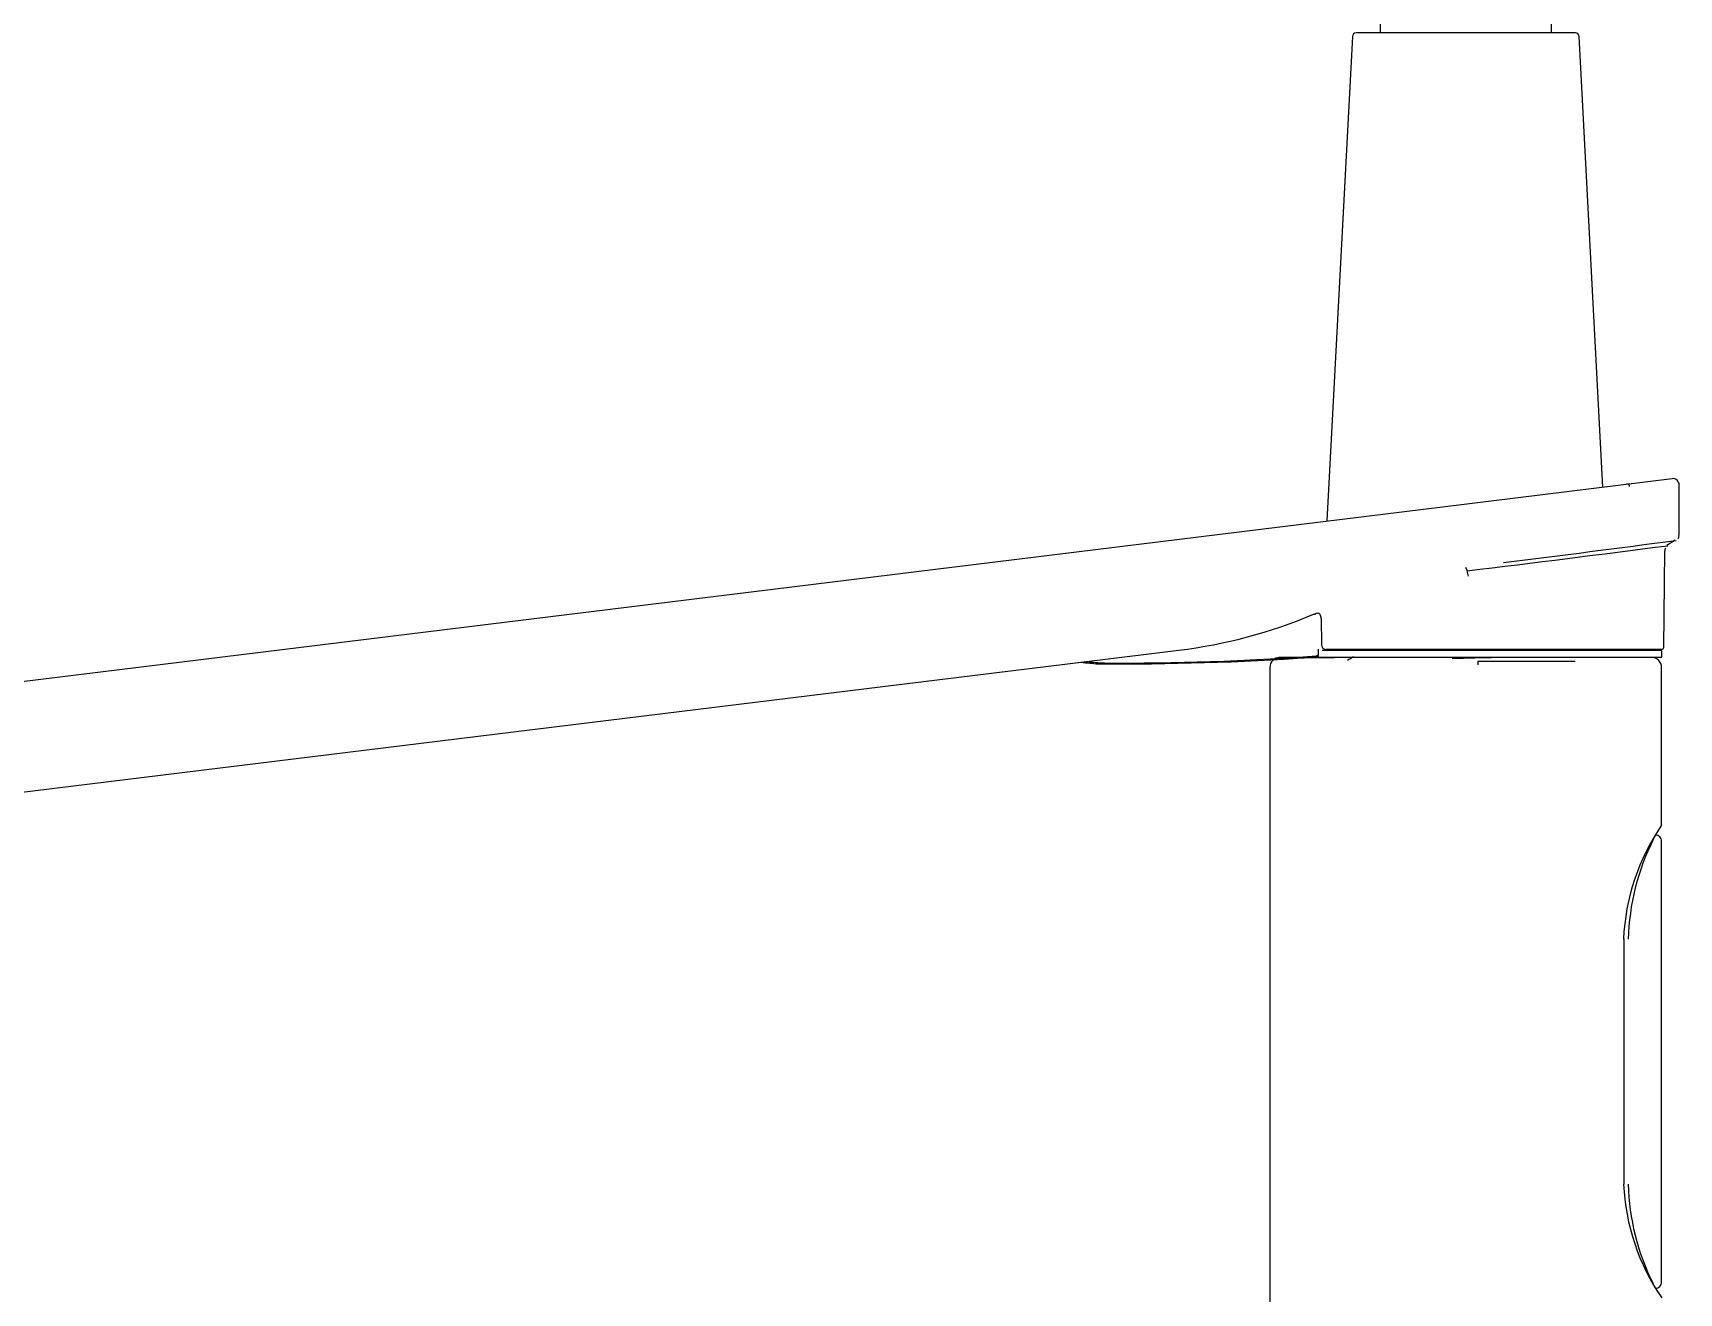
# Model space of a CAD drawing. Header units: millimetres. Extents: x 1617 to 5774, y 11446 to 13973.
# Drawn here: x 3748.9 to 3883.3, y 13426.4 to 13529.3 of the extents above; entities that cross this region are included whole.
import ezdxf

# ---------------------------------------------------------------- set-up
doc = ezdxf.new("R2010")
doc.units = ezdxf.units.MM
doc.layers.get('0').update_dxf_attribs({"color": 250})

# ---------------------------------------------------------------- blocks, each defined once
blk = doc.blocks.new('8')
at = {"linetype": 'Continuous'}
for p, q in [((3858.9, 13617.7), (3858.9, 13529.32)), ((3872.9, 13529.32), (3872.9, 13617.7)), ((3856.64, 13529.04), (3854.56, 13489.47)), ((3874.86, 13529.32), (3856.94, 13529.32)), ((3877.09, 13492.23), (3875.16, 13529.04)), ((3865.77, 13490.84), (3882.77, 13492.93)), ((3883.33, 13488.3), (3883.33, 13492.48)), ((3632.24, 13462.17), (3865.77, 13490.84)), ((3882.32, 13487.49), (3883.01, 13487.92)), ((3882.08, 13479.13), (3882.15, 13487.02)), ((3865.89, 13485.69), (3866.02, 13485.4)), ((3854.09, 13481.51), (3854.11, 13479.38)), ((3654.19, 13455.8), (3842.47, 13478.92)), ((3836.4, 13477.87), (3835.84, 13477.8)), ((3853.86, 13478.4), (3853.1, 13478.32)), ((3853.1, 13478.32), (3853.28, 13478.32)), ((3853.92, 13478.32), (3853.1, 13478.32)), ((3853.85, 13478.82), (3853.85, 13478.42)), ((3854.28, 13478.32), (3853.92, 13478.32)), ((3854.17, 13478.92), (3854.28, 13478.92)), ((3854.28, 13478.92), (3881.81, 13478.92)), ((3881.81, 13478.32), (3854.28, 13478.32)), ((3881.93, 13478.98), (3854.49, 13478.98)), ((3866.9, 13478.02), (3874.84, 13478.02)), ((3866.9, 13478.02), (3866.9, 13477.72)), ((3881.91, 13478.42), (3881.91, 13478.82)), ((3849.9, 13477.52), (3849.9, 13379.52)), ((3881.9, 13464.62), (3881.9, 13477.52)), ((3881.9, 13427.31), (3881.9, 13463.33)), ((3878.85, 13455.32), (3878.79, 13455.32)), ((3878.85, 13435.31), (3878.85, 13455.34))]:
    blk.add_line(p, q, dxfattribs=at)
for centre, radius, start, end in [((3856.94, 13529.02), 0.3, 90, 177), ((3874.86, 13529.02), 0.3, 3, 90), ((3882.83, 13492.43), 0.5, 358.4324, 97.0008), ((3879.08, 13492.28), 0.2, 358.6303, 97.0006), ((3573.36, 15889.08), 2421.43, 276.94189, 277.33236), ((3597.45, 15659.76), 2190.58, 277.1203, 277.49251), ((3882.53, 13487.06), 0.378, 148.2013, 185.8295), ((3882.91, 13488.27), 0.404, 321.3602, 4.1395), ((3859.65, 13483.74), 6.58, 10.674, 14.6338), ((3837.27, 13520.47), 41.88, 277.1393, 292.7647), ((3854, 13480.98), 0.975, 102.6187, 113.9654), ((3853.84, 13481.74), 0.192, 22.5951, 106.6394), ((3853.52, 13481.55), 0.567, 355.8547, 29.0824), ((3854.33, 13479.35), 0.213, 172.6418, 210.2319), ((3881.93, 13479.13), 0.15, 270, 359.5), ((3839.07, 13518.8), 41.12, 263.6095, 265.5494), ((3838.69, 13517.7), 39.89, 264.6026, 266.7119), ((3837.37, 13717.94), 240.14, 269.6445, 273.7909), ((3837.43, 13706.89), 229.02, 269.7421, 274.0765), ((3850.7, 13477.52), 0.8, 90, 180), ((3851.69, 12649.42), 828.9, 89.89241, 90.07204), ((3850.75, 13479.9), 1.58, 268.145, 271.0183), ((3852.81, 13478.04), 0.286, 87.5373, 93.8367), ((3854.13, 13477.85), 0.726, 110.4138, 124.6443), ((3853.43, 13479), 0.448, 342.2801, 359.7075), ((3881.1, 13477.52), 0.8, 0, 90), ((3881.4, 13479.12), 0.2, 224.3582, 270), ((3881.81, 13478.82), 0.1, 0, 90), ((3881.81, 13478.42), 0.1, 270, 0), ((3896.6, 13454.54), 17.83, 145.5517, 177.4766), ((3898.34, 13454.85), 19.17, 153.3135, 178.5859), ((3881.4, 13463.32), 0.5, 359.5148, 90.504), ((3896.63, 13436.12), 17.85, 182.5469, 214.4248), ((3898.49, 13435.84), 19.33, 181.5251, 206.5557), ((3881.4, 13427.32), 0.5, 269.4955, 0.4852)]:
    blk.add_arc(centre, radius, start, end, dxfattribs=at)
for centre, major_axis, ratio, start_param, end_param in [((3853.41, 13482.33), (-0.19, 0.462), 0.676336, 2.755395, 3.145074), ((3854.28, 13479.3), (0.138, 0.059), 0.370231, 3.123431, 3.15642), ((3853.92, 13478.82), (0, 0.0763), 1, 1.01044, 1.570796), ((3853.92, 13478.42), (0, -0.1), 0.707496, 4.712389, 6.283185)]:
    blk.add_ellipse(centre, major_axis=major_axis, ratio=ratio, start_param=start_param, end_param=end_param, dxfattribs=at)
for points, knots in [([(3854.02, 13481.82), (3854.02, 13481.82), (3854.02, 13481.82), (3854.02, 13481.82), (3854.02, 13481.82), (3854.02, 13481.82)], [0.49379636, 0.49379636, 0.49379636, 0.49379636, 0.5, 0.5, 0.52618606, 0.52618606, 0.52618606, 0.52618606]), ([(3854.15, 13479.25), (3854.17, 13479.2), (3854.21, 13479.11), (3854.32, 13479.02), (3854.42, 13478.98), (3854.48, 13478.99), (3854.49, 13478.99)], [0, 0, 0, 0, 0.287577, 0.620488, 0.925329, 1, 1, 1, 1])]:
    blk.add_open_spline(points, degree=3, knots=knots, dxfattribs=at)
for points in [[(3851.13, 13478.32), (3851.27, 13478.32), (3851.84, 13478.32), (3852.84, 13478.32)], [(3853.14, 13478.32), (3853.78, 13478.32), (3854.46, 13478.32), (3855.19, 13478.32)], [(3856.72, 13478.37), (3856.56, 13478.27), (3856.4, 13478.18), (3856.25, 13478.09)], [(3868.45, 13478.32), (3867.26, 13478.29), (3866.02, 13478.25), (3864.8, 13478.22)]]:
    blk.add_open_spline(points, degree=3, dxfattribs=at)

msp = doc.modelspace()

# ---------------------------------------------------------------- block references
msp.add_blockref('8', (0, 0))

doc.saveas('drawing.dxf')
